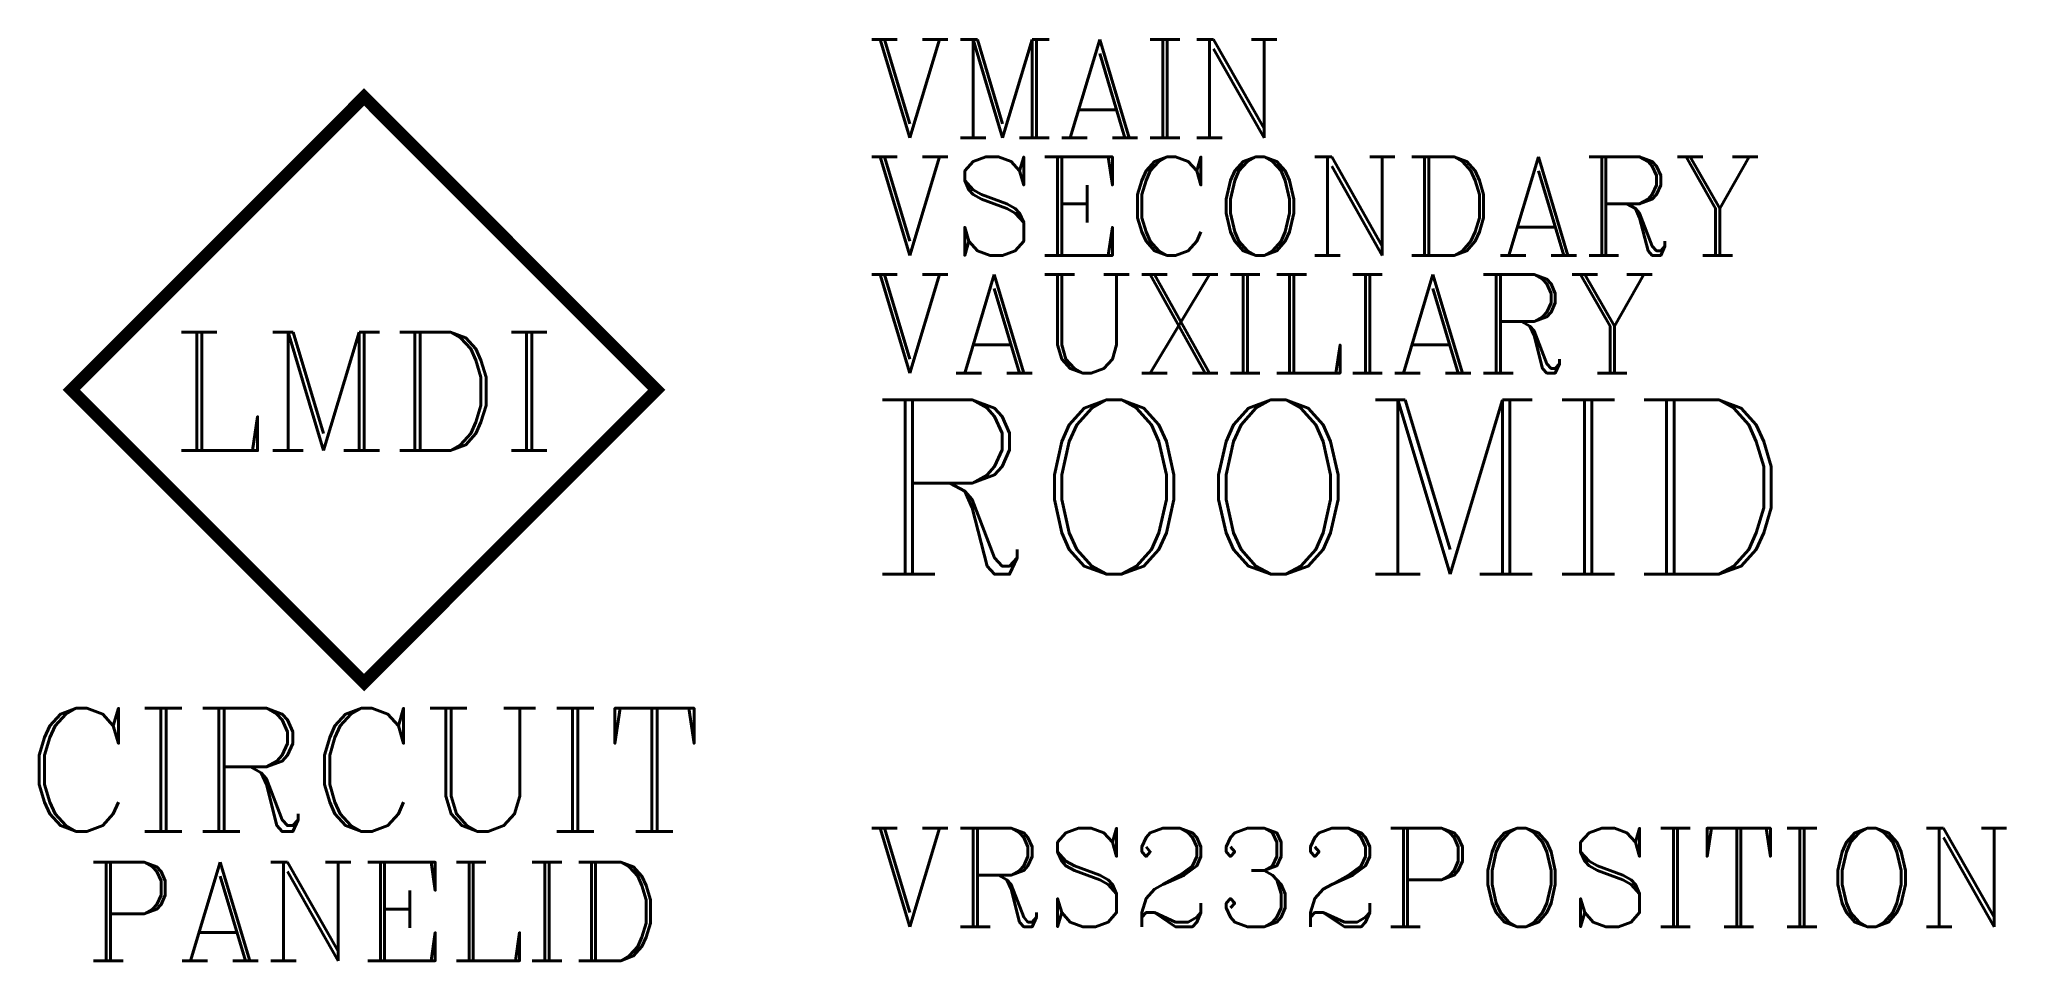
# Model space of a CAD drawing. Header units: inches. Extents: x -20 to 100, y -35 to 21.
import ezdxf
from ezdxf.enums import TextEntityAlignment as Align

# ---------------------------------------------------------------- set-up
doc = ezdxf.new("R2010")
doc.units = ezdxf.units.IN
doc.header["$LTSCALE"] = 48
doc.header["$MEASUREMENT"] = 0
doc.styles.add('ROMANC', font='COMPLEX.SHX')
doc.styles.add('WSNotes', font='complex.shx', dxfattribs={"height": 18})

msp = doc.modelspace()

# ---------------------------------------------------------------- texts
at = {"flags": 1}
for tag, p, height, style in [('VMAIN', (30.7, 15.35), 6, 'ROMANC'), ('VSECONDARY', (30.7, 8.19), 6, 'ROMANC'), ('VAUXILIARY', (30.7, 1.02), 6, 'ROMANC'), ('ROOMID', (30.7, -11.24), 10.62, 'WSNotes'), ('VRS232POSITION', (30.7, -32.71), 6, 'ROMANC')]:
    msp.add_attdef(tag, p, '', height=height, dxfattribs=dict(at, style=style))
at = {"style": 'ROMANC'}
msp.add_attdef('CIRCUIT', text='', height=7.51, dxfattribs=at).set_placement((0, -19.4), align=Align.TOP_CENTER)
msp.add_attdef('PANELID', (-17, -34.78), '', height=6, dxfattribs=at)

# ---------------------------------------------------------------- wipeouts: each hides what was drawn before it
at = {"linetype": 'Continuous'}
msp.add_wipeout([(0, -17.84), (-17.84, 0), (0, 17.84), (17.84, 0)], dxfattribs=at)

# ---------------------------------------------------------------- next in the draw order: linework, layer by layer
at = {"linetype": 'Continuous', "const_width": 0.75}
msp.add_lwpolyline([(0, -17.84), (-17.84, 0), (0, 17.84), (17.84, 0)], close=True, dxfattribs=at)

# ---------------------------------------------------------------- next in the draw order: texts
at = {"insert": (0.01, 3.52), "char_height": 7.22, "width": 0.0558, "attachment_point": 2, "style": 'WSNotes'}
msp.add_mtext('LMDI', dxfattribs=at)

doc.saveas('drawing.dxf')
